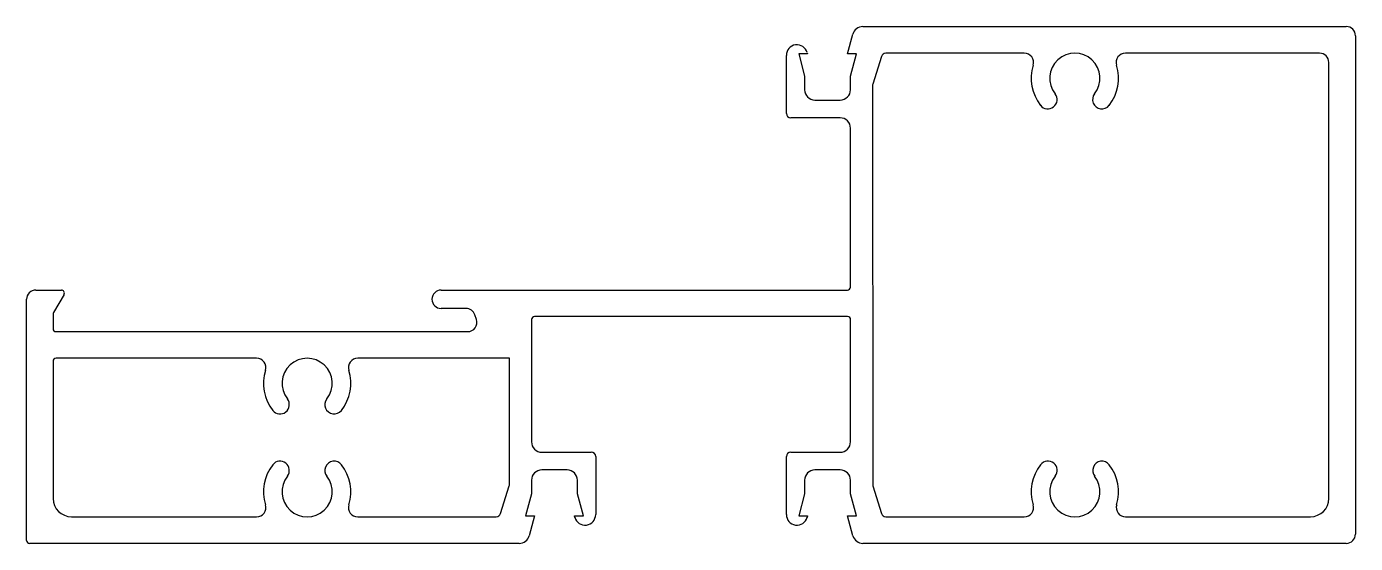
# Model space of a CAD drawing. Extents: x 4 to 119, y 3 to 48.
import ezdxf

# ---------------------------------------------------------------- set-up
doc = ezdxf.new("R2010")
doc.units = 0
doc.layers.get('0').update_dxf_attribs({"linetype": 'CONTINUOUS'})

msp = doc.modelspace()

# ---------------------------------------------------------------- linework, layer by layer
for p, q in [((74.9, 45.36), (75.35, 47.06)), ((76.21, 47.72), (117.78, 47.72)), ((118.58, 46.92), (118.58, 4.07)), ((69.63, 40.25), (69.63, 45.24)), ((71.45, 45.36), (70.69, 45.36)), ((70.69, 45.36), (71.2, 43.45)), ((71.42, 45.47), (71.45, 45.36)), ((75.66, 45.36), (74.9, 45.36)), ((75.15, 43.45), (75.66, 45.36)), ((77.81, 45.15), (77.07, 42.76)), ((90.1, 45.43), (78.18, 45.43)), ((115.49, 45.43), (98.8, 45.43)), ((116.29, 7.13), (116.29, 44.63)), ((71.2, 43.45), (71.2, 42.29)), ((75.15, 42.29), (75.15, 43.45)), ((77.05, 42.66), (77.06, 8.32)), ((72.09, 41.4), (74.26, 41.4)), ((74.26, 39.87), (70.01, 39.87)), ((75.15, 25.31), (75.15, 38.98)), ((4.28, 3.52), (4.28, 24.26)), ((5.08, 25.06), (7.28, 25.06)), ((7.5, 24.68), (6.6, 23.12)), ((39.94, 25.06), (74.89, 25.06)), ((6.56, 22.99), (6.56, 21.73)), ((42.08, 23.48), (39.94, 23.48)), ((42.97, 22.53), (42.84, 22.93)), ((47.71, 22.52), (47.71, 12)), ((74.9, 22.77), (47.97, 22.77)), ((75.15, 12), (75.15, 22.52)), ((6.81, 21.48), (42.22, 21.48)), ((6.56, 18.94), (6.56, 7.13)), ((24.06, 19.19), (6.81, 19.19)), ((45.81, 19.19), (32.76, 19.19)), ((45.81, 8.32), (45.81, 19.19)), ((48.6, 11.11), (52.85, 11.11)), ((53.23, 10.73), (53.23, 5.75)), ((69.63, 5.75), (69.63, 10.73)), ((70.01, 11.11), (74.26, 11.11)), ((50.77, 9.59), (48.6, 9.59)), ((74.26, 9.59), (72.09, 9.59)), ((45.05, 5.84), (45.79, 8.22)), ((47.71, 8.7), (47.71, 7.53)), ((51.66, 7.53), (51.66, 8.7)), ((71.2, 8.7), (71.2, 7.53)), ((75.15, 7.53), (75.15, 8.7)), ((77.07, 8.22), (77.81, 5.84)), ((47.71, 7.53), (47.2, 5.63)), ((52.17, 5.63), (51.66, 7.53)), ((71.2, 7.53), (70.69, 5.63)), ((75.66, 5.63), (75.15, 7.53)), ((8.14, 5.55), (24.06, 5.55)), ((32.76, 5.55), (44.68, 5.55)), ((47.2, 5.63), (47.96, 5.63)), ((47.96, 5.63), (47.51, 3.93)), ((51.44, 5.51), (51.41, 5.63)), ((51.41, 5.63), (52.17, 5.63)), ((70.69, 5.63), (71.45, 5.63)), ((71.45, 5.63), (71.42, 5.51)), ((75.36, 3.93), (74.9, 5.63)), ((74.9, 5.63), (75.66, 5.63)), ((78.18, 5.55), (90.1, 5.55)), ((98.81, 5.55), (114.72, 5.55)), ((46.65, 3.27), (4.53, 3.27)), ((105.88, 3.27), (76.22, 3.27)), ((117.78, 3.27), (105.88, 3.27))]:
    msp.add_line(p, q)
for centre, radius, start, end in [((76.21, 46.83), 0.889, 90, 165), ((117.78, 46.92), 0.8, 0, 90), ((70.54, 45.24), 0.91, 15, 180), ((78.18, 45.05), 0.381, 90, 165), ((90.1, 44.63), 0.8, 342.6477, 90), ((94.45, 43.27), 2.16, 321.7644, 218.2356), ((98.8, 44.63), 0.8, 90, 197.3523), ((115.49, 44.63), 0.8, 360, 90), ((94.45, 43.27), 3.76, 162.6477, 218.2356), ((94.45, 43.27), 3.76, 321.7644, 17.3523), ((77.43, 42.66), 0.381, 165, 180), ((72.09, 42.29), 0.889, 180, 270), ((74.26, 42.29), 0.889, 270, 0), ((92.12, 41.44), 0.8, 218.2356, 38.2356), ((96.77, 41.44), 0.8, 141.7644, 321.7644), ((70.01, 40.25), 0.381, 180, 270), ((74.26, 38.98), 0.889, 360, 90), ((74.89, 25.31), 0.254, 270, 0), ((5.08, 24.26), 0.8, 90, 180), ((7.28, 24.81), 0.25, 330, 90), ((39.94, 24.27), 0.79, 90, 270), ((6.81, 22.99), 0.25, 150, 180), ((42.08, 22.68), 0.8, 18.5198, 90), ((6.81, 21.73), 0.25, 180, 270), ((42.22, 22.28), 0.8, 270, 18.5198), ((47.97, 22.52), 0.254, 90, 180), ((74.9, 22.52), 0.254, 0, 90), ((6.81, 18.94), 0.25, 90, 180), ((24.06, 18.39), 0.8, 342.6609, 90), ((28.41, 17.03), 2.16, 321.7924, 218.2076), ((32.76, 18.39), 0.8, 90, 197.3391), ((28.41, 17.03), 3.76, 162.6609, 218.2076), ((28.41, 17.03), 3.76, 321.7924, 17.3391), ((26.08, 15.2), 0.801, 218.2076, 38.2076), ((30.73, 15.2), 0.8, 141.7924, 321.7924), ((48.6, 12), 0.889, 180, 270), ((74.26, 12), 0.889, 270, 0), ((26.08, 9.54), 0.801, 321.7924, 141.7924), ((30.74, 9.54), 0.801, 38.2076, 218.2076), ((52.85, 10.73), 0.381, 0, 90), ((70.01, 10.73), 0.381, 90, 180), ((92.13, 9.54), 0.801, 321.7924, 141.7924), ((96.78, 9.54), 0.801, 38.2076, 218.2076), ((28.41, 7.71), 3.76, 141.7924, 197.3391), ((28.41, 7.71), 3.76, 342.6609, 38.2076), ((48.6, 8.7), 0.889, 90, 180), ((50.77, 8.7), 0.889, 360, 90), ((72.09, 8.7), 0.889, 90, 180), ((74.26, 8.7), 0.889, 0, 90), ((94.45, 7.71), 3.76, 141.7924, 197.3391), ((94.45, 7.71), 3.76, 342.6609, 38.2076), ((28.41, 7.71), 2.16, 141.7924, 38.2076), ((45.43, 8.32), 0.381, 345, 0), ((77.44, 8.32), 0.381, 180, 195), ((94.45, 7.71), 2.16, 141.7924, 38.2076), ((8.14, 7.13), 1.57, 180, 270), ((114.72, 7.13), 1.57, 270, 360), ((24.06, 6.35), 0.8, 270, 17.3391), ((32.76, 6.35), 0.8, 162.6609, 270), ((44.68, 5.93), 0.381, 270, 345), ((52.32, 5.75), 0.91, 195, 360), ((70.54, 5.75), 0.91, 180, 345), ((78.18, 5.93), 0.381, 195, 270), ((90.1, 6.35), 0.8, 270, 17.3391), ((98.81, 6.35), 0.8, 162.6609, 270), ((4.53, 3.52), 0.25, 180, 270), ((46.65, 4.16), 0.889, 270, 345), ((76.22, 4.16), 0.889, 195, 270), ((117.78, 4.07), 0.8, 270, 0)]:
    msp.add_arc(centre, radius, start, end)

doc.saveas('drawing.dxf')
